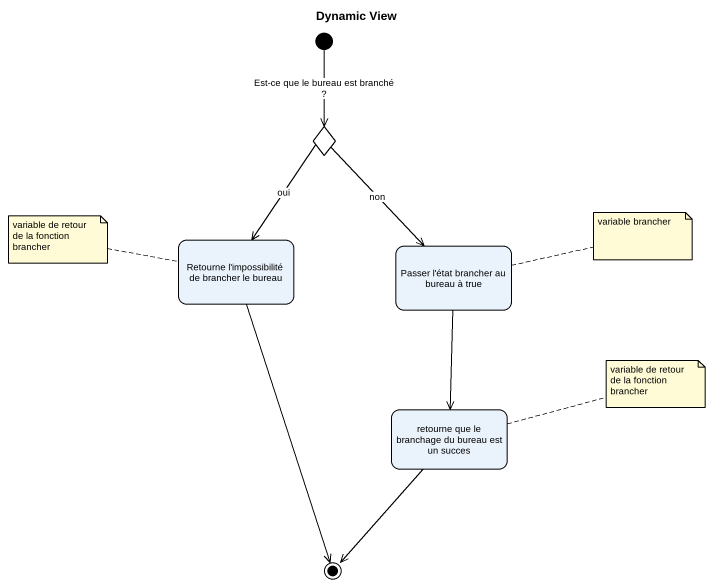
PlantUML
@startuml
title Dynamic View
hide empty description
state choice1 <<choice>>
state "Retourne l'impossibilité de brancher le bureau" as Retourne_l_impossibilité_de
state "Passer l'état brancher au bureau à true" as Passer_l_état_brancher_au
state "retourne que le branchage du bureau est un succes" as retourne_que_le_branchage
[*] --> choice1 : Est-ce que le bureau est branché ?
choice1 --> Retourne_l_impossibilité_de : oui
choice1 --> Passer_l_état_brancher_au : non
Passer_l_état_brancher_au --> retourne_que_le_branchage
Retourne_l_impossibilité_de --> [*]
retourne_que_le_branchage --> [*]
note left of Retourne_l_impossibilité_de : variable de retour de la fonction brancher
note right of Passer_l_état_brancher_au : variable brancher
note right of retourne_que_le_branchage : variable de retour de la fonction brancher
@enduml
